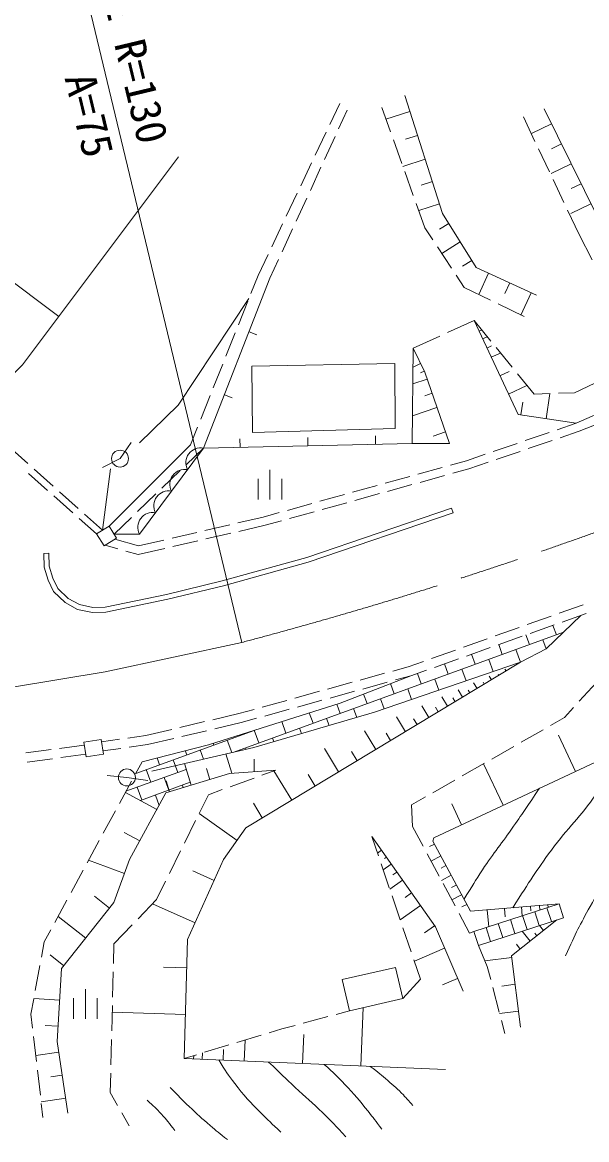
# Model space of a CAD drawing. Units: millimetres, scale not verified. Extents: x 40000 to 680000, y 20000 to 380000.
# Drawn here: x 491755 to 525084, y 253128 to 319180 of the extents above; entities that cross this region are included whole.
import ezdxf
from ezdxf.enums import TextEntityAlignment as Align

# ---------------------------------------------------------------- set-up
doc = ezdxf.new("R2010")
doc.units = ezdxf.units.MM
doc.header["$LTSCALE"] = 1000
doc.linetypes.add('CHAIN', pattern=[18.5, 12, -1.5, 3.5, -1.5])
for name, color, linetype, lineweight in [('M-BMK', 2, 'CHAIN', 13), ('M-STR-HTXT', 7, 'Continuous', 13), ('M-WORK', 1, 'Continuous', 13)]:
    doc.layers.add(name, color=color, linetype=linetype, lineweight=lineweight)
doc.styles.add('ＭＳ ゴシック', font='')
doc.styles.get('ＭＳ ゴシック').set_extended_font_data('MS Gothic')

msp = doc.modelspace()

# ---------------------------------------------------------------- linework, layer by layer
at = {"layer": 'M-BMK'}
for p, q in [((496647, 280792), (504723, 282525)), ((491052, 279859), (496647, 280792))]:
    msp.add_line(p, q, dxfattribs=at)
msp.add_arc((440821, 524220), 250000, 284.80961, 295.11324, dxfattribs=at)
at = {"layer": 'M-STR-HTXT'}
msp.add_line((504723, 282525), (495386, 321420), dxfattribs=at)
at = {"layer": 'M-WORK'}
for p, q in [((514339, 314861), (516574, 307884)), ((509915, 313137), (510508, 314386)), ((510949, 313994), (510437, 312883)), ((513500, 312711), (512985, 314149)), ((514644, 313909), (513233, 313457)), ((528768, 301487), (522572, 314077)), ((522033, 312146), (521349, 313588)), ((523014, 313180), (521835, 312600)), ((509057, 311331), (509700, 312686)), ((510228, 312429), (509601, 311066)), ((515097, 312498), (514391, 312272)), ((514174, 310828), (513668, 312240)), ((523594, 312001), (523005, 311711)), ((491768, 298928), (500969, 311229)), ((522890, 310339), (522247, 311694)), ((508198, 309524), (508842, 310879)), ((509392, 310612), (508765, 309249)), ((515549, 311086), (514232, 310664)), ((524175, 310821), (522994, 310241)), ((514847, 308945), (514342, 310357)), ((523746, 308532), (523104, 309887)), ((515971, 309769), (515312, 309559)), ((524755, 309641), (524165, 309351)), ((507340, 307718), (507984, 309073)), ((508556, 308795), (507929, 307432)), ((515530, 307036), (515016, 308474)), ((516392, 308453), (515164, 308059)), ((516574, 307884), (518565, 304687)), ((524644, 306638), (523961, 308080)), ((525336, 308461), (524155, 307879)), ((506482, 305911), (507125, 307266)), ((516941, 307296), (516393, 306956)), ((507720, 306978), (507093, 305615)), ((516002, 306319), (515530, 307036)), ((525416, 305139), (524644, 306638)), ((517101, 304648), (516277, 305901)), ((517622, 306201), (516527, 305520)), ((505674, 304211), (506267, 305460)), ((506884, 305161), (506373, 304050)), ((518304, 305107), (517756, 304766)), ((518565, 304687), (522121, 303056)), ((493906, 301786), (490403, 304406)), ((505252, 303153), (505674, 304211)), ((517847, 303512), (517375, 304230)), ((519288, 304355), (518709, 303093)), ((519400, 302757), (517847, 303512)), ((520550, 303776), (520260, 303145)), ((521812, 303197), (521207, 301879)), ((500962, 296553), (505132, 302851)), ((504512, 301295), (505067, 302688)), ((521403, 301783), (519850, 302538)), ((516867, 300836), (518434, 301548)), ((518434, 301548), (519417, 300342)), ((518434, 301548), (521036, 296001)), ((503772, 299437), (504327, 300830)), ((505142, 300894), (505607, 300712)), ((514845, 299917), (516412, 300629)), ((518730, 300917), (518866, 300981)), ((518943, 300464), (519214, 300592)), ((514780, 294283), (514845, 299917)), ((514845, 299917), (515519, 298503)), ((519197, 299921), (519469, 300049)), ((519733, 299954), (520681, 298792)), ((519452, 299378), (519995, 299633)), ((488969, 296121), (491768, 298928)), ((503032, 297578), (503587, 298972)), ((505301, 298847), (513756, 299021)), ((505345, 294932), (505301, 298847)), ((513756, 299021), (513770, 295164)), ((515276, 299014), (514832, 298803)), ((515491, 298563), (515269, 298457)), ((524461, 295476), (532213, 298912)), ((515661, 298093), (514821, 297803)), ((515519, 298503), (516977, 294283)), ((519962, 298292), (520505, 298547)), ((520997, 298404), (521980, 297198)), ((515951, 297253), (515531, 297108)), ((520472, 297205), (521558, 297715)), ((523426, 297250), (524372, 297285)), ((524372, 297285), (525571, 297852)), ((502292, 295720), (502847, 297114)), ((503688, 297167), (504154, 296985)), ((521207, 295975), (521321, 296718)), ((521980, 297198), (522926, 297232)), ((522691, 295747), (522919, 297232)), ((498678, 294313), (500962, 296553)), ((516241, 296412), (514799, 295914)), ((521036, 296001), (524461, 295476)), ((501685, 294197), (502107, 295256)), ((523353, 295097), (524461, 295476)), ((524643, 295010), (525544, 295370)), ((513770, 295164), (505345, 294932)), ((508619, 294147), (508607, 294647)), ((512618, 294235), (512606, 294735)), ((516740, 294970), (516018, 294721)), ((521460, 294451), (522880, 294936)), ((523518, 294626), (524643, 295010)), ((490959, 294098), (492077, 293099)), ((496874, 289403), (501685, 294197)), ((497523, 293388), (498190, 294345)), ((501437, 293031), (502457, 294011)), ((504619, 294059), (504608, 294559)), ((516977, 294283), (514780, 294283)), ((519568, 293805), (520987, 294289)), ((521626, 293979), (523045, 294464)), ((496493, 292866), (497523, 293388)), ((517987, 293265), (519095, 293643)), ((519733, 293333), (521152, 293817)), ((492450, 292765), (493569, 291766)), ((496488, 289159), (496960, 292790)), ((499995, 291645), (501077, 292684)), ((506379, 290971), (506379, 292721)), ((515116, 292468), (516561, 292869)), ((517043, 293003), (517987, 293265)), ((517178, 292521), (518135, 292787)), ((518135, 292787), (519260, 293171)), ((493236, 291514), (492115, 292511)), ((505679, 290971), (505679, 292196)), ((507079, 290971), (507079, 292196)), ((513188, 291934), (514634, 292335)), ((515251, 291987), (516697, 292388)), ((493942, 291433), (495060, 290434)), ((498553, 290259), (499635, 291298)), ((511261, 291399), (512707, 291800)), ((511397, 290918), (512842, 291319)), ((513324, 291452), (514769, 291853)), ((494731, 290185), (493610, 291182)), ((507407, 290330), (508852, 290731)), ((509334, 290865), (510779, 291265)), ((509469, 290383), (510915, 290784)), ((495433, 290101), (496488, 289159)), ((505981, 289935), (506925, 290196)), ((507542, 289849), (508988, 290250)), ((508553, 287550), (517096, 290463)), ((508642, 287263), (517193, 290179)), ((517096, 290463), (517193, 290179)), ((496136, 288936), (495104, 289853)), ((496874, 289403), (496136, 288936)), ((497324, 288693), (496874, 289403)), ((497173, 288932), (498193, 289912)), ((502542, 289138), (504003, 289477)), ((504491, 289590), (505981, 289935)), ((504546, 289089), (506104, 289450)), ((506104, 289450), (507060, 289715)), ((496136, 288936), (496586, 288225)), ((496586, 288225), (497324, 288693)), ((500594, 288687), (502055, 289026)), ((502597, 288638), (504059, 288976)), ((496651, 288267), (497387, 288058)), ((497218, 288626), (498616, 288230)), ((498604, 287713), (500162, 288074)), ((498616, 288230), (500107, 288575)), ((500649, 288187), (502110, 288525)), ((493021, 287789), (493321, 287799)), ((493021, 287789), (493046, 286980)), ((493321, 287799), (493345, 287029)), ((497868, 287922), (498604, 287713)), ((503563, 286165), (508553, 287550)), ((493046, 286980), (493277, 286211)), ((493345, 287029), (493558, 286319)), ((503638, 285874), (508642, 287263)), ((493277, 286211), (493595, 285535)), ((493558, 286319), (493842, 285715)), ((500277, 285365), (503563, 286165)), ((493595, 285535), (494290, 284879)), ((493842, 285715), (494469, 285123)), ((496648, 284602), (500277, 285365)), ((500343, 285073), (503638, 285874)), ((494290, 284879), (495014, 284471)), ((494469, 285123), (495121, 284756)), ((495121, 284756), (495926, 284590)), ((496682, 284302), (500343, 285073)), ((523458, 284244), (524872, 284745)), ((495014, 284471), (495898, 284289)), ((495898, 284289), (496682, 284302)), ((495926, 284590), (496648, 284602)), ((521573, 283575), (522987, 284077)), ((522696, 282150), (524745, 284117)), ((523637, 283723), (525050, 284225)), ((524700, 284100), (524707, 284080)), ((519688, 282907), (521102, 283408)), ((521752, 283055), (523165, 283556)), ((523097, 283532), (523300, 282974)), ((523711, 283124), (504254, 276042)), ((517803, 282239), (519217, 282740)), ((519867, 282387), (521280, 282888)), ((521495, 282964), (521703, 282393)), ((515918, 281570), (517332, 282072)), ((517982, 281718), (519395, 282220)), ((519893, 282396), (520105, 281811)), ((520904, 282102), (521178, 281350)), ((521178, 281350), (522696, 282150)), ((522502, 282684), (522696, 282150)), ((514534, 281080), (515447, 281403)), ((516097, 281050), (517510, 281551)), ((518290, 281828), (518508, 281230)), ((519307, 281521), (519569, 280799)), ((521178, 281350), (504954, 271560)), ((512546, 278393), (521178, 281350)), ((513635, 280831), (514534, 281080)), ((514699, 280555), (515625, 280883)), ((516688, 281260), (516910, 280649)), ((517709, 280939), (517961, 280248)), ((520322, 280834), (520255, 280944)), ((509780, 279765), (511226, 280165)), ((510522, 278926), (514699, 280555)), ((511707, 280298), (513153, 280698)), ((511858, 279769), (513304, 280169)), ((513497, 280086), (513716, 279486)), ((513786, 280302), (514699, 280555)), ((515086, 280692), (515313, 280067)), ((516112, 280358), (516352, 279697)), ((518609, 279800), (518410, 280131)), ((519037, 280059), (518971, 280169)), ((519465, 280317), (519333, 280537)), ((519894, 280575), (519860, 280630)), ((524649, 279042), (525660, 280151)), ((507852, 279232), (509298, 279632)), ((509931, 279236), (511376, 279636)), ((511913, 279468), (512118, 278904)), ((514514, 279776), (514744, 279146)), ((517753, 279284), (517487, 279724)), ((518181, 279542), (518082, 279707)), ((502742, 276475), (510522, 278926)), ((505924, 278700), (507370, 279099)), ((508003, 278704), (509449, 279103)), ((510324, 278864), (510521, 278323)), ((512917, 279195), (513135, 278595)), ((515766, 278085), (515347, 278780)), ((516873, 278753), (516539, 279306)), ((517313, 279018), (517180, 279238)), ((503008, 277956), (504544, 278318)), ((504544, 278318), (505442, 278566)), ((505433, 276315), (512546, 278393)), ((506075, 278171), (507521, 278570)), ((508701, 278352), (508923, 277741)), ((511319, 278614), (511510, 278091)), ((514376, 277246), (513848, 278120)), ((516320, 278419), (516153, 278695)), ((522950, 277611), (523777, 278084)), ((523777, 278084), (524313, 278672)), ((501061, 277498), (502521, 277842)), ((503127, 277419), (504680, 277785)), ((504680, 277785), (505593, 278037)), ((507078, 277841), (507326, 277160)), ((508124, 277451), (508239, 277135)), ((509722, 278032), (509874, 277613)), ((515071, 277665), (514861, 278013)), ((496408, 276788), (495387, 276631)), ((496543, 275920), (496408, 276788)), ((496430, 276650), (497486, 276800)), ((497981, 276871), (499038, 277021)), ((505442, 277326), (498452, 274782)), ((499038, 277021), (500574, 277383)), ((499140, 276480), (500693, 276846)), ((501180, 276961), (502640, 277305)), ((504643, 277074), (504656, 277040)), ((505455, 277330), (505728, 276579)), ((506527, 276869), (506604, 276657)), ((512627, 276191), (511964, 277289)), ((513501, 276718), (513238, 277155)), ((516050, 270978), (528687, 276892)), ((521214, 276618), (522516, 277363)), ((524428, 274899), (523426, 277038)), ((491969, 275999), (493456, 276196)), ((493951, 276261), (495414, 276455)), ((495387, 276631), (495521, 275762)), ((496508, 276105), (497576, 276257)), ((498071, 276328), (499140, 276480)), ((498826, 275472), (502742, 276475)), ((499399, 274917), (505433, 276315)), ((501371, 276124), (501461, 275877)), ((502260, 276167), (502457, 275625)), ((503020, 276563), (503058, 276458)), ((503857, 276749), (504125, 276012)), ((504929, 276288), (504959, 276206)), ((510430, 274864), (509596, 276246)), ((519478, 275624), (520780, 276369)), ((492041, 275453), (493528, 275650)), ((494024, 275716), (495498, 275912)), ((495521, 275762), (496543, 275920)), ((498442, 274764), (498826, 275472)), ((499716, 275700), (499863, 275295)), ((500662, 275586), (500936, 274834)), ((504131, 274792), (503773, 275930)), ((505452, 274888), (505447, 275631)), ((511528, 275527), (511197, 276077)), ((501438, 275017), (497876, 273721)), ((499065, 275005), (499338, 274253)), ((500239, 273629), (503987, 274783)), ((501725, 274087), (501331, 275365)), ((502836, 274429), (502639, 275068)), ((503987, 274783), (506722, 274979)), ((506722, 274979), (505907, 274680)), ((507667, 273197), (506616, 274940)), ((517742, 274631), (519044, 275376)), ((520149, 272896), (519000, 275351)), ((496771, 274649), (497931, 274542)), ((497489, 273006), (498204, 274324)), ((497931, 274542), (499163, 274353)), ((501674, 274252), (498726, 273179)), ((500137, 274544), (500411, 273792)), ((500447, 273693), (500250, 274332)), ((505437, 274508), (504028, 273993)), ((509048, 274031), (508632, 274722)), ((516006, 273637), (517308, 274383)), ((499704, 272646), (497843, 273660)), ((498090, 269686), (500239, 273629)), ((498540, 273962), (498813, 273210)), ((499612, 273501), (499835, 272888)), ((501209, 274082), (501260, 273943)), ((502744, 273522), (502210, 272441)), ((503559, 273821), (502744, 273522)), ((505925, 272146), (505399, 273017)), ((514745, 272916), (515572, 273389)), ((514799, 271646), (514745, 272916)), ((517694, 271747), (517120, 272975)), ((496535, 271248), (497250, 272566)), ((499729, 272692), (499663, 272668)), ((504436, 270822), (502189, 272400)), ((501988, 271993), (501325, 270647)), ((504954, 271560), (503635, 269682)), ((515426, 270472), (514799, 271646)), ((498690, 270786), (497760, 271293)), ((512783, 269915), (512394, 271055)), ((512394, 271055), (516150, 265700)), ((515997, 270782), (516050, 270978)), ((495581, 269490), (496297, 270808)), ((501103, 270199), (500439, 268854)), ((512968, 270236), (512730, 270069)), ((516092, 270605), (515805, 270451)), ((518217, 266626), (515997, 270782)), ((497794, 268872), (495666, 269646)), ((497167, 267146), (498090, 269686)), ((503635, 269682), (501517, 264966)), ((513255, 269827), (513136, 269744)), ((516368, 268708), (515661, 270031)), ((516468, 269900), (515895, 269594)), ((494628, 267732), (495343, 269050)), ((503081, 268449), (501829, 269012)), ((513428, 268022), (512944, 269442)), ((513542, 269418), (513066, 269084)), ((513876, 268942), (513638, 268775)), ((516774, 269327), (516488, 269174)), ((500218, 268406), (499684, 267324)), ((514210, 268466), (513457, 267938)), ((517080, 268754), (516507, 268448)), ((517311, 266944), (516604, 268267)), ((517387, 268181), (517100, 268028)), ((496901, 266811), (496013, 267513)), ((514074, 266129), (513590, 267549)), ((514738, 267713), (514361, 267449)), ((517693, 267608), (517120, 267302)), ((493674, 265974), (494389, 267292)), ((494076, 263239), (497167, 267146)), ((499684, 267324), (498596, 266190)), ((501957, 265945), (499444, 267074)), ((515266, 266961), (514076, 266126)), ((517999, 267035), (517712, 266882)), ((523456, 267071), (518217, 266626)), ((518430, 265437), (523456, 267071)), ((521235, 266882), (521279, 266353)), ((521764, 266927), (521786, 266662)), ((522293, 266972), (522316, 266695)), ((522791, 267014), (522803, 266876)), ((523456, 267071), (523724, 266248)), ((495497, 265035), (493865, 266325)), ((518173, 265329), (517546, 266503)), ((523724, 266248), (518697, 264614)), ((519213, 266711), (519299, 265700)), ((520224, 266797), (520267, 266291)), ((521302, 266370), (521569, 265548)), ((522020, 266604), (522288, 265781)), ((522738, 266837), (523006, 266015)), ((493052, 264827), (493436, 265534)), ((498250, 265829), (497162, 264696)), ((514720, 264237), (514236, 265656)), ((516101, 265770), (515506, 265353)), ((516150, 265700), (517788, 261904)), ((519148, 265670), (519415, 264848)), ((519866, 265903), (520133, 265081)), ((520584, 266137), (520851, 265314)), ((520652, 263987), (523318, 266116)), ((522536, 265492), (522302, 265786)), ((501517, 264966), (501304, 257924)), ((518430, 265437), (518173, 265329)), ((518697, 264614), (518430, 265437)), ((521755, 264868), (521286, 265455)), ((522146, 265180), (522028, 265327)), ((492882, 263917), (493052, 264827)), ((497162, 264696), (497134, 263550)), ((516692, 264444), (514912, 263676)), ((518697, 264614), (519214, 263374)), ((521167, 264398), (520933, 264692)), ((494206, 263403), (493390, 264048)), ((515271, 262623), (514882, 263763)), ((520664, 263895), (519080, 263694)), ((521185, 259778), (520652, 263987)), ((492514, 261951), (492790, 263426)), ((493810, 258923), (494076, 263239)), ((497122, 263050), (497084, 261551)), ((501466, 263286), (500090, 263328)), ((513804, 263312), (510654, 262590)), ((514227, 261466), (513804, 263312)), ((519214, 263374), (519417, 262599)), ((510654, 262590), (511077, 260744)), ((514227, 261466), (515271, 262623)), ((517460, 262664), (516570, 262280)), ((520864, 262311), (520073, 262211)), ((495478, 260271), (495478, 262021)), ((519543, 262115), (519923, 260664)), ((492253, 260551), (492423, 261460)), ((493961, 261371), (492424, 261466)), ((494778, 260271), (494778, 261496)), ((496178, 260271), (496178, 261496)), ((497072, 261051), (497035, 259552)), ((511077, 260744), (514227, 261466)), ((511747, 257486), (511891, 260931)), ((492349, 259728), (492253, 260551)), ((501383, 260533), (497062, 260664)), ((508350, 260015), (509799, 260403)), ((510282, 260532), (511077, 260744)), ((521065, 260728), (519944, 260586)), ((493866, 259834), (493098, 259881)), ((506341, 259452), (507072, 259674)), ((507072, 259674), (507867, 259886)), ((520050, 260180), (520253, 259405)), ((492583, 257742), (492408, 259232)), ((497023, 259052), (496985, 257552)), ((504427, 258872), (505862, 259307)), ((504857, 257775), (504909, 259018)), ((508302, 257630), (508374, 259353)), ((493904, 258302), (492541, 258096)), ((494449, 254696), (493810, 258923)), ((502513, 258291), (503948, 258726)), ((503614, 257827), (503640, 258449)), ((501304, 257924), (502035, 258146)), ((501304, 257924), (516742, 257276)), ((501872, 257900), (501880, 258087)), ((502371, 257880), (502387, 258253)), ((492817, 255756), (492641, 257245)), ((496973, 257052), (496945, 255907)), ((494110, 256940), (493429, 256837)), ((496945, 255907), (497380, 255142)), ((494316, 255577), (492864, 255358)), ((492972, 254437), (492875, 255259)), ((497628, 254707), (498064, 253942))]:
    msp.add_line(p, q, dxfattribs=at)
for points in [[(514780, 294283), (502457, 294011), (506373, 304050)], [(502457, 294011), (498672, 288921), (497173, 288932)]]:
    msp.add_lwpolyline(points, dxfattribs=at)
for centre in [(497523, 293388), (497931, 274542)]:
    msp.add_circle(centre, 500, dxfattribs=at)
for centre in [(502288, 293149), (501342, 291876), (500396, 290604), (499449, 289331)]:
    msp.add_arc(centre, 879, 78.89314, 207.83863, dxfattribs=at)
for points, knots in [([(523831, 263990), (524479, 265397), (524674, 265802), (525296, 266921), (526007, 268200), (526477, 268876), (527294, 270091), (528226, 271476), (528855, 272177), (529798, 273554), (530431, 274478), (530815, 274979), (531370, 275952), (532044, 277132), (532398, 277809), (532969, 279042), (533406, 279989), (533546, 280317), (534018, 281498)], [0, 0, 0, 0, 1, 1, 1, 2, 2, 2, 3, 3, 3, 4, 4, 4, 5, 5, 5, 6, 6, 6, 6]), ([(520723, 266839), (521767, 268488), (522064, 268955), (523012, 270251), (523986, 271584), (524707, 272198), (525649, 273554), (526366, 274587), (526604, 274965), (527368, 276275)], [0, 0, 0, 0, 1, 1, 1, 2, 2, 2, 3, 3, 3, 3]), ([(517840, 267331), (518349, 268177), (518494, 268405), (518936, 269079), (519614, 270115), (520067, 270645), (520774, 271663), (521378, 272533), (521568, 272813), (522302, 273904)], [0, 0, 0, 0, 1, 1, 1, 2, 2, 2, 3, 3, 3, 3]), ([(503355, 257838), (503769, 257167), (503904, 256969), (504300, 256444), (504844, 255721), (505205, 255360), (505839, 254715), (506288, 254258), (506446, 254105), (507023, 253578)], [0, 0, 0, 0, 1, 1, 1, 2, 2, 2, 3, 3, 3, 3]), ([(506302, 257714), (507054, 256985), (507248, 256797), (507864, 256219), (508491, 255629), (508871, 255329), (509486, 254727), (510042, 254182), (510221, 253992), (510871, 253294)], [0, 0, 0, 0, 1, 1, 1, 2, 2, 2, 3, 3, 3, 3]), ([(509591, 257576), (510180, 257031), (510344, 256873), (510800, 256396), (511367, 255804), (511663, 255451), (512174, 254810), (512496, 254404), (512604, 254267), (512979, 253756)], [0, 0, 0, 0, 1, 1, 1, 2, 2, 2, 3, 3, 3, 3]), ([(512308, 257462), (512806, 257069), (512943, 256962), (513334, 256621), (513704, 256298), (513917, 256122), (514258, 255769), (514482, 255535), (514559, 255452), (514814, 255153)], [0, 0, 0, 0, 1, 1, 1, 2, 2, 2, 3, 3, 3, 3]), ([(500487, 256219), (501016, 255665), (501161, 255514), (501612, 255082), (502080, 254634), (502350, 254389), (502843, 253969), (503239, 253632), (503373, 253524), (503874, 253128)], [0, 0, 0, 0, 1, 1, 1, 2, 2, 2, 3, 3, 3, 3]), ([(499126, 255461), (499535, 255091), (499656, 254980), (499966, 254644), (500299, 254284), (500403, 254143), (500760, 253673)], [0, 0, 0, 0, 1, 1, 1, 2, 2, 2, 2])]:
    msp.add_open_spline(points, degree=3, knots=knots, dxfattribs=at)

# ---------------------------------------------------------------- texts
at = {"layer": 'M-STR-HTXT', "style": 'ＭＳ ゴシック'}
for s, p in [('KE R=130', (498349, 316928)), ('A=75', (495712, 313691))]:
    msp.add_text(s, height=1833, rotation=283.499, dxfattribs=at).set_placement(p, align=Align.MIDDLE_CENTER)

doc.saveas('drawing.dxf')
